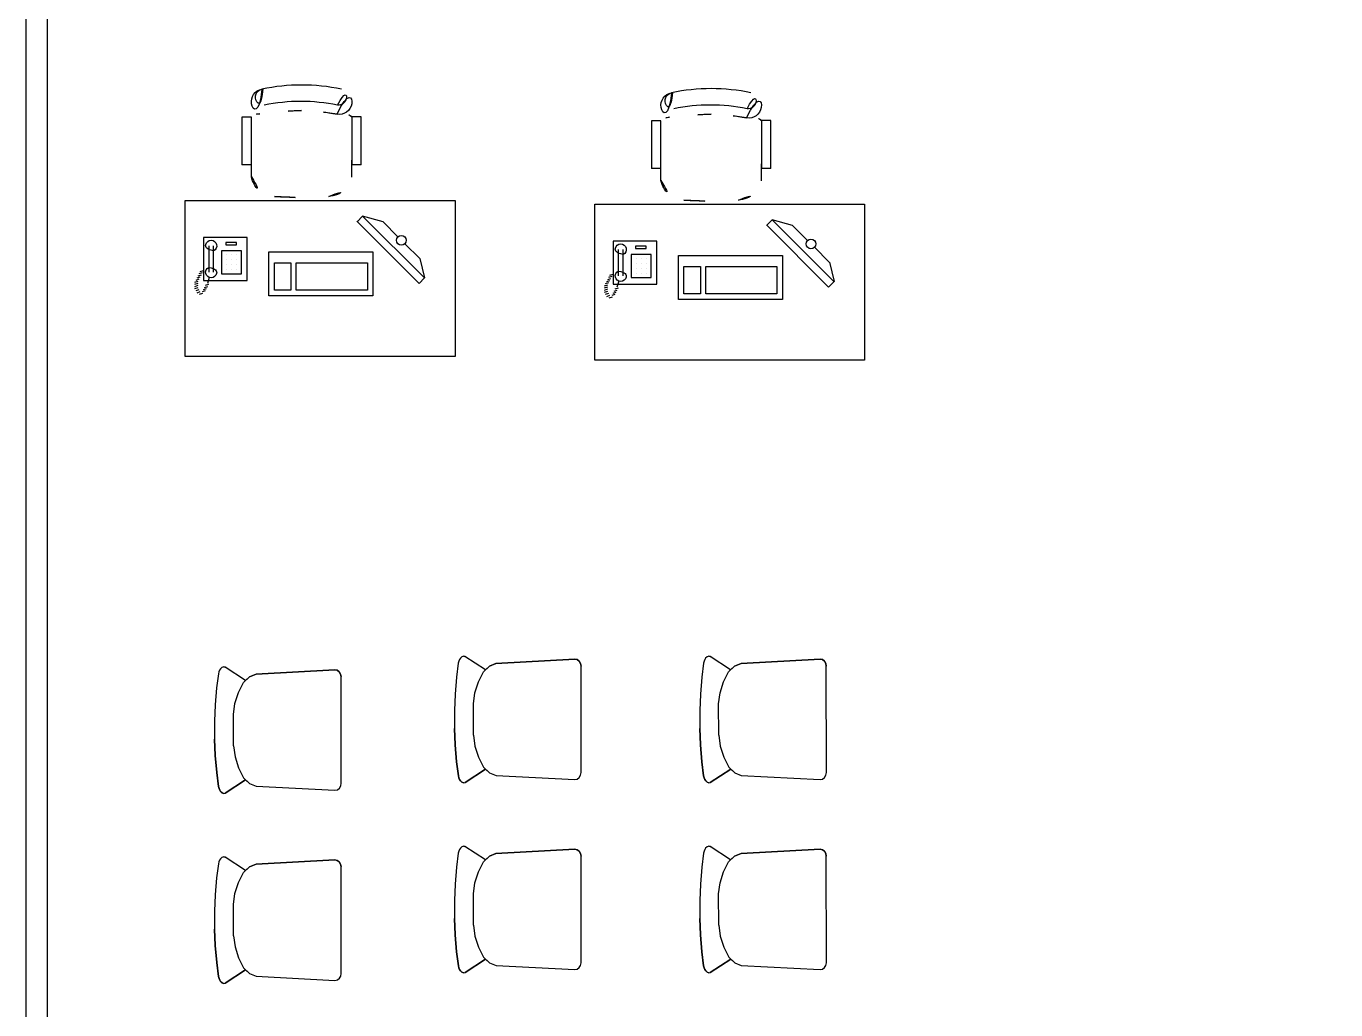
# Model space of a CAD drawing. Header units: inches. Extents: x -20102930481 to -19884906075, y 8171002997 to 8304837243.
# Drawn here: x -19884909529.4 to -19884909159.1, y 8171003683.5 to 8171003961.7 of the extents above; entities that cross this region are included whole.
import ezdxf

# ---------------------------------------------------------------- set-up
doc = ezdxf.new("R2010")
doc.units = ezdxf.units.IN
doc.header["$MEASUREMENT"] = 0
doc.layers.add('LOTES', color=7, linetype='Continuous')
doc.layers.add('Mobiliario-Personas', color=7, linetype='Continuous')

# ---------------------------------------------------------------- blocks, each defined once
blk = doc.blocks.new('RECTANG')
for p, q in [((1, 1), (0, 1)), ((0, 1), (0, 0)), ((1, 0), (1, 1)), ((0, 0), (1, 0))]:
    blk.add_line(p, q)
blk = doc.blocks.new('KEYBOARD', base_point=(60, 294))
for p, xscale, yscale, zscale in [((60, 294), 19, 8, 19), ((61, 295), 13, 5, 13), ((75, 295), 3, 5, 3)]:
    blk.add_blockref('RECTANG', p, dxfattribs=dict(xscale=xscale, yscale=yscale, zscale=zscale))
blk = doc.blocks.new('PHONE')
for p, q in [((6.3363, 4.5247), (6.3363, 4.3977)), ((6.3601, 4.3977), (6.3601, 4.5247)), ((6.4222, 4.4817), (6.4222, 4.4817)), ((6.446, 4.4817), (6.446, 4.4817)), ((6.4698, 4.4817), (6.4698, 4.4817)), ((6.3097, 4.4049), (6.2944, 4.3998)), ((6.4222, 4.4579), (6.4222, 4.4579)), ((6.4222, 4.4341), (6.4222, 4.4341)), ((6.4222, 4.4103), (6.4222, 4.4103)), ((6.446, 4.4579), (6.446, 4.4579)), ((6.446, 4.4341), (6.446, 4.4341)), ((6.446, 4.4103), (6.446, 4.4103)), ((6.4698, 4.4579), (6.4698, 4.4579)), ((6.4698, 4.4341), (6.4698, 4.4341)), ((6.4698, 4.4103), (6.4698, 4.4103)), ((6.2843, 4.3541), (6.269, 4.349)), ((6.2843, 4.3439), (6.269, 4.3389)), ((6.2894, 4.3643), (6.2741, 4.3592)), ((6.2944, 4.3744), (6.2792, 4.3693)), ((6.2995, 4.3846), (6.2843, 4.3795)), ((6.3046, 4.3947), (6.2894, 4.3897)), ((6.3351, 4.3389), (6.3198, 4.3338)), ((6.3392, 4.3728), (6.33, 4.3439)), ((6.2843, 4.3338), (6.269, 4.3287)), ((6.2843, 4.3236), (6.269, 4.3185)), ((6.2894, 4.3135), (6.2741, 4.3084)), ((6.2944, 4.3033), (6.2792, 4.2982)), ((6.3064, 4.2961), (6.2912, 4.291)), ((6.3198, 4.3084), (6.3046, 4.3033)), ((6.3249, 4.3185), (6.3097, 4.3135)), ((6.33, 4.3287), (6.3148, 4.3236))]:
    blk.add_line(p, q)
for centre, start, end in [((6.3482, 4.5247), 296.56505, 243.43495), ((6.3482, 4.3977), 116.56505, 63.43495)]:
    blk.add_arc(centre, 0.0266, start, end)
for p, xscale, yscale, zscale in [((6.3122, 4.3586), 0.2084141715587442, 0.205843458505834, 0.2084141715587442), ((6.4182, 4.5293), 0.05159374999999999, 0.01190625, 0.05159374999999999), ((6.3984, 4.3904), 0.09524999999999999, 0.111125, 0.09524999999999999)]:
    blk.add_blockref('RECTANG', p, dxfattribs=dict(xscale=xscale, yscale=yscale, zscale=zscale))
blk = doc.blocks.new('P Chair')
for p, q in [((-259.1, 349.2), (-259.1, 141.4)), ((-218.2, 349.2), (-259.1, 349.2)), ((-218.2, 142.2), (-218.2, 349.2)), ((258.7, 349.6), (217.8, 349.6)), ((217.8, 349.6), (217.8, 141.9)), ((258.7, 141.9), (258.7, 349.6)), ((-218.2, 89.1), (-218.2, 162.9)), ((217.8, 87.4), (217.8, 162.2))]:
    blk.add_line(p, q)
at = {"linetype": 'Continuous'}
for p, q in [((-218, 141.4), (-259.1, 141.4)), ((258.7, 141.9), (217.8, 141.9))]:
    blk.add_line(p, q, dxfattribs=at)
for centre, radius, start, end in [((-163.1, 415.9), 55.3, 99.8988, 279.7522), ((-165.7, 435.5), 35.2, 94.9128, 274.9128), ((0, -347.9), 836.2, 78.0899, 101.9101), ((163.1, 415.9), 55.3, 260.2478, 80.1012), ((158.8, 436.6), 36.2, 265.0872, 70.3213), ((-3.5, -349.1), 766.3, 78.0112, 101.9888), ((18.4, -534.9), 912.7, 91.1567, 100.8714), ((-18.4, -534.9), 912.7, 79.1286, 88.8433), ((-110.6, 114.5), 110.6, 193.2566, 265.9234), ((110.6, 114.5), 110.6, 274.0766, 345.8334), ((0, 1665.8), 1665.8, 265.9234, 274.0766)]:
    blk.add_arc(centre, radius, start, end, dxfattribs=at)
for centre, start, end in [((-180.9, 308.9), 90.7226, 132.8382), ((180.4, 309.4), 47.1618, 87.5717)]:
    blk.add_arc(centre, 54.9, start, end)
blk = doc.blocks.new('Waiting room chair')
at = {"layer": 'LOTES', "color": 7, "linetype": 'Continuous'}
for p, q in [((0, 463.9), (2, 470.9)), ((2, 470.9), (7.3, 476.5)), ((7.3, 476.5), (13.3, 480.1)), ((13.3, 480.1), (20, 482.7)), ((20, 482.7), (27.8, 484.8)), ((27.8, 484.8), (82.5, 491.7)), ((82.5, 491.7), (149.8, 497.5)), ((149.8, 497.5), (215, 500)), ((285, 500), (215, 500)), ((350.2, 497.5), (285, 500)), ((417.5, 491.7), (350.2, 497.5)), ((472.2, 484.8), (417.5, 491.7)), ((480, 482.7), (472.2, 484.8)), ((486.7, 480.1), (480, 482.7)), ((492.7, 476.5), (486.7, 480.1)), ((498, 470.9), (492.7, 476.5)), ((500, 463.9), (498, 470.9)), ((0, 463.9), (1.3, 458.4)), ((53.9, 377.7), (1.3, 458.4)), ((144.7, 419.4), (100.8, 405.4)), ((188.6, 425.2), (144.7, 419.4)), ((188.6, 425.2), (311.4, 425.2)), ((311.4, 425.2), (355.3, 419.4)), ((355.3, 419.4), (399.2, 405.4)), ((446.1, 377.7), (498.7, 458.4)), ((500, 463.9), (498.7, 458.4)), ((61.4, 385.6), (39, 362)), ((100.8, 405.4), (61.4, 385.6)), ((399.2, 405.4), (438.6, 385.6)), ((438.6, 385.6), (461, 362)), ((29.1, 336.2), (12, 24.6)), ((39, 362), (29.1, 336.2)), ((461, 362), (470.9, 336.2)), ((470.9, 336.2), (488, 24.6)), ((12, 24.6), (14.1, 15.2)), ((14.1, 15.2), (20.1, 7.2)), ((20.1, 7.2), (29, 1.9)), ((29, 1.9), (39.6, 0)), ((39.6, 0), (460.4, 0)), ((471, 1.9), (460.4, 0)), ((479.9, 7.2), (471, 1.9)), ((485.9, 15.2), (479.9, 7.2)), ((488, 24.6), (485.9, 15.2))]:
    blk.add_line(p, q, dxfattribs=at)
blk.add_lwpolyline([(12, 24.6), (14.1, 15.2), (20.1, 7.2), (29, 1.9), (39.6, 0), (460.4, 0), (471, 1.9), (479.9, 7.2), (485.9, 15.2), (488, 24.6), (470.9, 336.2), (461, 362), (446.1, 377.7), (498.7, 458.4), (500, 463.9), (498, 471), (492.7, 476.5), (486.7, 480.1), (480, 482.7), (472.2, 484.9), (417.5, 491.7), (350.2, 497.5), (285, 500), (215, 500), (149.8, 497.5), (82.5, 491.7), (27.8, 484.9), (20, 482.7), (13.3, 480.1), (7.3, 476.5), (2, 471), (0, 463.9), (1.3, 458.4), (53.9, 377.7), (39, 362), (29.1, 336.2)], close=True, dxfattribs=at)

msp = doc.modelspace()

# ---------------------------------------------------------------- linework, layer by layer
for points in [[(-19884909529.447071, 8171004369.445784), (-19884906075.077492, 8171004369.445784), (-19884906075.077492, 8171002997.497581), (-19884909529.447071, 8171002997.497581)], [(-19884909523.447071, 8171004363.445784), (-19884906081.077492, 8171004363.445784), (-19884906081.077492, 8171003003.497581), (-19884909523.447071, 8171003003.497581)], [(-19884909408.174, 8171003912.375353), (-19884909408.174, 8171003868.319654), (-19884909484.480709, 8171003868.319654), (-19884909484.480709, 8171003912.375353)], [(-19884909292.33519, 8171003911.341057), (-19884909292.33519, 8171003867.285358), (-19884909368.641911, 8171003867.285358), (-19884909368.641911, 8171003911.341057)]]:
    msp.add_lwpolyline(points, close=True)
at = {"layer": 'Mobiliario-Personas'}
for p, q in [((-19884909434.30357, 8171003907.984808), (-19884909435.890919, 8171003906.39752)), ((-19884909416.848549, 8171003890.529863), (-19884909434.30357, 8171003907.984808)), ((-19884909428.53717, 8171003906.365335), (-19884909434.30357, 8171003907.984808)), ((-19884909435.947109, 8171003906.5343), (-19884909418.351429, 8171003888.938482)), ((-19884909424.319672, 8171003902.147768), (-19884909428.53717, 8171003906.365335)), ((-19884909320.108299, 8171003905.500004), (-19884909302.512619, 8171003887.904186)), ((-19884909318.46476, 8171003906.950512), (-19884909320.05212, 8171003905.363224)), ((-19884909301.00975, 8171003889.495567), (-19884909318.46476, 8171003906.950512)), ((-19884909312.698372, 8171003905.331039), (-19884909318.46476, 8171003906.950512)), ((-19884909308.480869, 8171003901.113472), (-19884909312.698372, 8171003905.331039)), ((-19884909418.160728, 8171003895.988749), (-19884909422.378151, 8171003900.20632)), ((-19884909302.32193, 8171003894.954453), (-19884909306.539349, 8171003899.172024)), ((-19884909418.08239, 8171003895.991289), (-19884909416.770279, 8171003890.532263)), ((-19884909302.24358, 8171003894.956993), (-19884909300.93148, 8171003889.497967)), ((-19884909418.351429, 8171003888.938482), (-19884909416.764, 8171003890.526052)), ((-19884909302.512619, 8171003887.904186), (-19884909300.925201, 8171003889.491756))]:
    msp.add_line(p, q, dxfattribs=at)
for centre in [(-19884909423.348949, 8171003901.177046), (-19884909307.510151, 8171003900.14275)]:
    msp.add_circle(centre, 1.372829, dxfattribs=at)

# ---------------------------------------------------------------- block references
at = {"xscale": 0.06510866607683914, "yscale": 0.06510866607683914, "zscale": 0.06510866607683914}
for p in [(-19884909451.553459, 8171003913.286093), (-19884909335.714661, 8171003912.251797)]:
    msp.add_blockref('P Chair', p, dxfattribs=at)
at = {"layer": 'LOTES', "xscale": 0.07159857484528108, "yscale": 0.07159857484528108, "zscale": 0.07159857484528108, "rotation": 90.04996466127095}
for p in [(-19884909372.505852, 8171003747.778579), (-19884909303.15062, 8171003747.778579), (-19884909440.354191, 8171003744.759562), (-19884909372.505852, 8171003694.036799), (-19884909303.15062, 8171003694.036799), (-19884909440.354191, 8171003691.017783)]:
    msp.add_blockref('Waiting room chair', p, dxfattribs=at)
at = {"layer": 'Mobiliario-Personas', "xscale": 58.92124351906892, "yscale": 58.92124351906892, "zscale": 58.92124351906892}
for p in [(-19884909851.179958, 8171003632.988176), (-19884909735.34116, 8171003631.95388)]:
    msp.add_blockref('PHONE', p, dxfattribs=at)
at = {"layer": 'Mobiliario-Personas', "extrusion": (0, 0, -1), "xscale": 1.547253725197216, "yscale": 1.547253725197216, "zscale": -1.547253725197359}
for p in [(19884909431.407421, 8171003885.476656), (19884909315.568611, 8171003884.44236)]:
    msp.add_blockref('KEYBOARD', p, dxfattribs=at)

doc.saveas('drawing.dxf')
